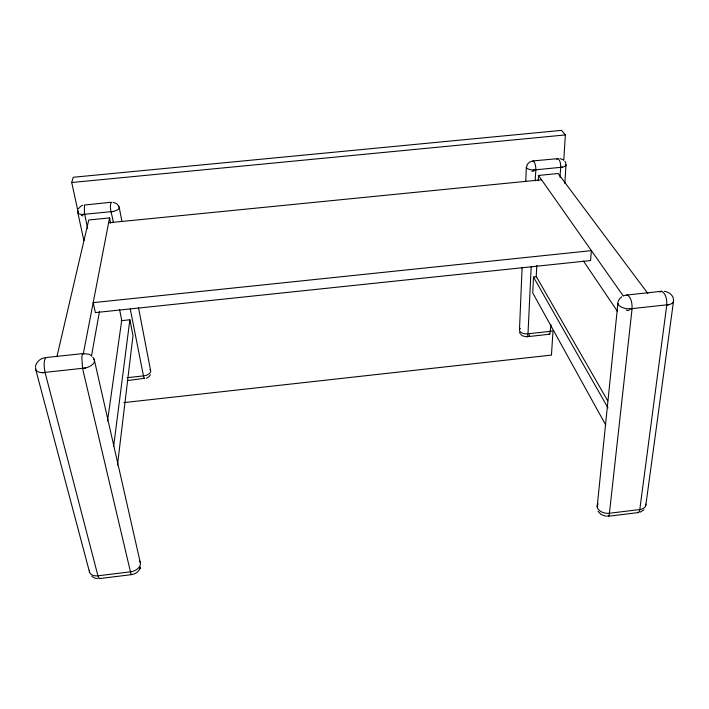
<?xml version="1.0" encoding="UTF-8"?>
<svg xmlns="http://www.w3.org/2000/svg" width="709" height="709" viewBox="0 0 709 709"><rect width="100%" height="100%" fill="white"/><g stroke="black" fill="none" stroke-linecap="round" stroke-linejoin="round"><path stroke-width="1.06" d="M560.066 177.347C559.809 171.427 562.556 163.761 558.302 158.612L533.044 160.916L529.552 162.095L526.982 164.763M527.354 165.605A7.462 2.889 0.5 0 0 527.372 168.503A7.462 2.889 0.5 0 0 533.859 169.992L562.467 167.164A7.48 2.871 1 0 0 565.702 163.947M618.044 302.069A10.67 5.14 4.8 0 0 629.335 308.911L669.234 304.578A10.732 5.078 5.6 0 0 673.523 300.208M607.453 515.975L608.827 515.877L609.235 514.849L632.074 308.805C632.171 304.037 631.657 297.824 627.35 294.971L623.973 295.635M519.467 330.119L522.125 267.311M525.759 181.362L526.362 167.04M531.192 266.69L527.93 335.109L527.407 336.651L526.495 336.376M535.277 180.901C534.852 174.591 537.714 166.668 533.549 161.032L532.601 161.227M536.766 276.732L533.505 277.077L532.725 292.888L605.708 424.957M538.264 180.689L538.521 175.451L558.116 173.51L647.911 293.544M536.793 265.423L536.234 276.43L607.71 400.798M608.216 516.258L638.454 512.554L639.58 511.136L666.77 305.03C666.974 300.244 666.274 293.889 661.736 291.266L626.49 295.068M550.973 324.713L549.9 334.178L526.982 336.748M552.923 331.963L551.46 355.085L123.915 402.606M563.77 160.243L565.365 134.923L561.563 130.35L73.231 177.268L71.724 182.514L78.291 212.789M564.807 183.454L566.021 164.692M35.459 366.961C35.911 361.838 40.767 358.098 45.668 357.593L83.308 353.543L88.731 354.181L91.018 355.386M597.173 506.731L617.885 303.399M117.464 465.148L133 335.587L129.853 319.777L121.168 320.69M113.662 446.094L129.853 319.777M645.775 505.614L673.479 301.538M107.493 421.057L121.735 320.264L119.537 309.523M91.434 356.202L99.446 311.721M83.316 353.702L109.567 217.902L88.767 219.967L56.915 356.689M46.253 357.531L45.668 357.593C43.152 362.042 44.277 367.741 45.092 372.562L98.347 577.383L99.278 578.597L131.635 574.636C135.534 574.104 139.443 571.286 140.338 567.333M139.965 568.786L140.382 567.165M529.304 335.791L529.561 334.825M618.195 301.236L619.498 298.817L621.758 296.752M127.292 380.609L144.733 378.26M556.866 159.507L557.761 158.497M78.336 208.765L80.791 206.23L82.838 205.238M150.379 374.91L148.987 376.736L146.444 378.234M131.998 574.201L131.236 574.361L130.828 573.404L82.59 368.494L81.801 357.239L82.377 354.261L82.811 353.587L83.822 354.11M99.278 578.597L99.73 578.154M643.976 509.842L640.112 512.19M659.999 292.055L661.736 291.266M111.322 202.499C108.371 207.125 113.156 217.193 113.183 222.573M111.021 202.26L84.486 205.025L84.371 212.824L87.641 228.413M528.24 336.518L528.843 336.385M666.77 305.03L669.234 304.578M35.707 367.838A11.149 5.53 -13.4 0 0 42.318 372.668L85.443 367.989A11.016 5.557 -12.4 0 0 93.535 358.754M82.59 368.494L85.443 368.024M78.256 211.096A7.764 3.04 -9.3 0 0 82.687 214.464L113.05 211.468A7.71 3.04 -8.8 0 0 118.527 206.399M560.668 167.448L562.467 167.191M111.047 211.769L113.059 211.495M127.221 377.693L143.475 375.912A6.975 3.678 -10.9 0 0 149.617 373.368A6.975 3.678 -10.9 0 0 149.962 369.593M108.628 222.777L541.57 179.794M71.724 182.514L565.365 134.923M533.859 169.992L535.8 169.903M82.696 214.49L84.655 214.375M629.335 308.911L632.074 308.805M42.318 372.704L45.092 372.562M531.794 171.117L533.726 171.294M526.016 336.784L522.391 335.791L520.707 334.347M144.53 378.721L143.732 377.232L130.252 308.956M81.225 215.563L83.015 215.766M626.242 310.214L629.016 310.551M606.39 516.32L601.241 514.663L597.988 511.304M97.434 578.65L94.563 578.039L91.683 576.151M113.015 202.287L116.586 203.589L118.917 206.301M664.36 291.284C668.684 291.886 673.258 295.006 673.55 299.685M560.172 158.63L563.442 159.88M637.621 512.279L638.454 512.554M548.908 333.921L549.44 334.285M92.817 357.079L94.12 359.303M538.521 175.451L623.344 296.07M583.445 261.018L617.486 311.393M564.922 161.289L565.817 163.097M533.505 277.077L607.985 407.905M519.626 332.344L520.087 333.549M35.68 369.318L89.476 571.933M94.359 360.021L140.231 562.361M77.839 212.735L83.91 240.741M109.567 217.902L110.613 223.158M119.147 207.081L121.851 221.137M138.494 307.679L150.565 370.417M645.864 504.072A9.403 5.885 10.4 0 1 639.784 509.541L609.403 513.254A9.341 5.956 9.4 0 1 599.433 510.542A9.341 5.956 9.4 0 1 598.148 503.789M520.388 328.4A6.771 3.51 2.3 0 0 520.858 332.317A6.771 3.51 2.3 0 0 527.992 333.788L550.565 331.316A6.789 3.483 3 0 0 553.587 330.491M139.434 560.89A9.616 6.363 -17.1 0 1 138.875 567.51A9.616 6.363 -17.1 0 1 130.465 571.826L97.939 575.805A9.722 6.337 -18.5 0 1 89.396 570.24M591.395 250.632L590.57 260.558L95.369 312.589L93.189 302.646L591.395 250.632"/></g></svg>
